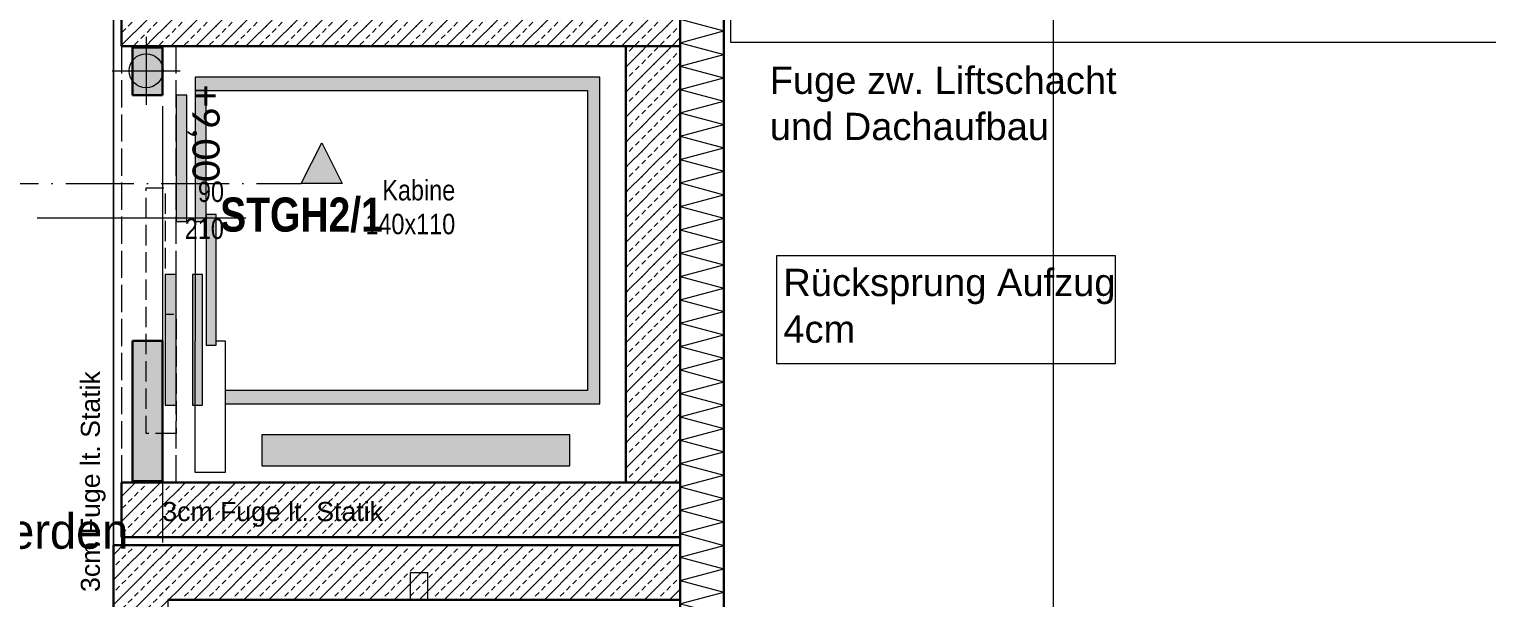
# Model space of a CAD drawing. Header units: metres. Extents: x -19025 to 34897, y -14024 to 26069.
# Drawn here: x 22962 to 28312, y 9095 to 11180 of the extents above; entities that cross this region are included whole.
import ezdxf
from ezdxf.enums import TextEntityAlignment as Align

# ---------------------------------------------------------------- set-up
doc = ezdxf.new("R2010")
doc.units = ezdxf.units.M
doc.header["$MEASUREMENT"] = 0
doc.set_wipeout_variables(frame=1)
for name, pattern in [('Schnittlinie', [0.35, 0.25, -0.05, 0, -0.05]), ('Strichlinie eng', [0.1, 0.075, -0.025]), ('Untersicht', [0.125, 0.1, -0.025]), ('Wipeout_Contour', [1, 0, -1])]:
    doc.linetypes.add(name, pattern=pattern)
for name, color, linetype in [('11__100 Achsraster', 7, 'Continuous'), ('120 Wand Innen tragend', 7, 'Continuous'), ('130 Wand Innen', 7, 'Continuous'), ('210 Decke', 7, 'Continuous'), ('211 Draufsicht Untersicht 2D', 7, 'Continuous'), ('220 Bodenaufbau', 7, 'Continuous'), ('430 Aufzug', 7, 'Continuous'), ('851 Marker Schnitt PP', 7, 'Continuous'), ('870 Deckendurchbruchsymbol', 7, 'Continuous'), ('910 Kote allgemein', 7, 'Continuous'), ('916 Kote PP Rohbau', 7, 'Continuous'), ('938 Beschriftung Statik', 7, 'Continuous'), ('Neubau_120 Wand Innen tragend', 7, 'Continuous'), ('Neubau_137 Wand WDVS', 7, 'Continuous')]:
    doc.layers.add(name, color=color, linetype=linetype)
doc.styles.add('ERSTELLTER_STIL_1', font='ARIALN.TTF')
doc.styles.add('ERSTELLTER_STIL_2', font='ARIALNB.TTF')
doc.styles.add('ERSTELLTER_STIL_3', font='arial.ttf')
doc.styles.add('ERSTELLTER_STIL_4', font='arialbd.ttf')
doc.styles.add('ERSTELLTER_STIL_5', font='calibril.ttf')
doc.linetypes.add('Grenze Bezirk', pattern='A,0,[2,22HAUS116_412 STG1 _ 2.DG_IndexB_2026-08-161.Shx,S=0.001587,R=0,X=0,Y=0],-0.25,0', length=0.25)
pattern_1 = [(45, (0, 0), (-0.04596194, 0.04596194), [0.0195, -0.013]), (45, (-0.02298, 0.02298), (-0.04596194, 0.04596194), [0.065, 0])]
pattern_2 = [(315, (0, 0), (0.03535534, 0.03535534), [0.05, 0]), (45, (0, 0), (-0.03535534, 0.03535534), [0.05, 0])]

# ---------------------------------------------------------------- blocks, each defined once
blk = doc.blocks.new('Decke_3_1', base_point=(21.75, 14.001))
at = {"layer": '210 Decke', "color": 7, "linetype": 'Strichlinie eng', "lineweight": 13, "flags": 128}
blk.add_lwpolyline([(21.75, 14.001), (21.64, 14.001), (21.64, 14.438), (21.6405, 14.438), (21.6405, 14.901), (21.71, 14.901), (21.71, 14.438), (21.75, 14.438)], close=True, dxfattribs=at)
blk = doc.blocks.new('Wand_5_1', base_point=(21.75, 15.241))
at = {"layer": '430 Aufzug', "linetype": 'Continuous', "lineweight": 0, "true_color": 0xf3f3f3}
blk.add_hatch(color=7, dxfattribs=at).paths.add_polyline_path([(21.75, 15.241), (21.75, 14.778), (21.79, 14.778), (21.79, 15.241)])
at = {"layer": '430 Aufzug', "color": 7, "linetype": 'Continuous', "lineweight": 18, "flags": 128}
for points in [[(21.75, 15.241), (21.75, 14.778)], [(21.79, 15.241), (21.75, 15.241)], [(21.79, 14.778), (21.79, 15.241)], [(21.75, 14.778), (21.79, 14.778)]]:
    blk.add_lwpolyline(points, dxfattribs=at)
blk = doc.blocks.new('Wand_6_1', base_point=(21.71, 14.584))
at = {"layer": '430 Aufzug', "linetype": 'Continuous', "lineweight": 0, "true_color": 0xf3f3f3}
blk.add_hatch(color=7, dxfattribs=at).paths.add_polyline_path([(21.71, 14.584), (21.71, 14.104), (21.75, 14.104), (21.75, 14.584)])
at = {"layer": '430 Aufzug', "color": 7, "linetype": 'Continuous', "lineweight": 18, "flags": 128}
for points in [[(21.71, 14.584), (21.71, 14.104)], [(21.75, 14.584), (21.71, 14.584)], [(21.75, 14.104), (21.75, 14.584)], [(21.71, 14.104), (21.75, 14.104)]]:
    blk.add_lwpolyline(points, dxfattribs=at)
blk = doc.blocks.new('Decke_7_1', base_point=(20.1114, 15.8525))
at = {"layer": '220 Bodenaufbau', "color": 7, "linetype": 'Continuous', "lineweight": 13, "flags": 128}
blk.add_lwpolyline([(20.1114, 15.8525), (20.11, 14.4306), (19.5493, 14.4312), (19.5512, 13.026), (21.52, 13.026), (21.52, 15.8525)], close=True, dxfattribs=at)
blk = doc.blocks.new('Einfache Türöffnung')
at = {"layer": '430 Aufzug', "color": 7, "linetype": 'Continuous', "lineweight": 30}
for p, q in [((-0.45, 0), (-0.45, 0.11)), ((0.45, 0), (0.45, 0.11))]:
    blk.add_line(p, q, dxfattribs=at)
blk = doc.blocks.new('T Marker AUT 27')
at = {"layer": '430 Aufzug', "color": 7, "linetype": 'Continuous', "lineweight": 13}
blk.add_line((0, 0.35), (0, -0.4162), dxfattribs=at)
at = {"layer": '430 Aufzug', "color": 7, "lineweight": 13, "style": 'ERSTELLTER_STIL_1'}
for tag, height, p in [('DUMMY_270', 0.075, (-0.1225, -0.1689)), ('DUMMY_268', 0.075, (0.0132, -0.2172)), ('DUMMY_271', 0.05, (-0.0725, -0.3368)), ('DUMMY_269', 0.05, (0.0632, -0.3368))]:
    blk.add_attdef(tag, text='', height=height, rotation=270, dxfattribs=at).set_placement(p, align=Align.BOTTOM_LEFT)
blk = doc.blocks.new('Wand_21_1', base_point=(21.7, 13.8259))
at = {"layer": '430 Aufzug', "linetype": 'Continuous', "lineweight": 0, "true_color": 0xf3f3f3}
for points in [[(21.7, 15.4166), (21.59, 15.4166), (21.59, 15.241), (21.7, 15.241)], [(21.7, 14.341), (21.59, 14.341), (21.59, 13.8259), (21.7, 13.8259)]]:
    blk.add_hatch(color=7, dxfattribs=at).paths.add_polyline_path(points)
at = {"layer": '430 Aufzug', "color": 7, "linetype": 'Continuous', "lineweight": 30}
for p, q in [((21.7, 15.241), (21.59, 15.241)), ((21.7, 14.341), (21.59, 14.341))]:
    blk.add_line(p, q, dxfattribs=at)
at = {"layer": '430 Aufzug', "color": 7, "linetype": 'Continuous', "lineweight": 30, "flags": 128}
for points in [[(21.7, 15.4166), (21.59, 15.4166)], [(21.59, 15.4166), (21.59, 15.241)], [(21.7, 15.241), (21.7, 15.4166)], [(21.59, 14.341), (21.59, 13.8259)], [(21.7, 13.8259), (21.7, 14.341)], [(21.59, 13.8259), (21.7, 13.8259)]]:
    blk.add_lwpolyline(points, dxfattribs=at)
at = {"layer": '430 Aufzug', "color": 7, "linetype": 'Continuous', "lineweight": 13, "rotation": 90}
blk.add_blockref('Einfache Türöffnung', (21.7, 14.791), dxfattribs=at)
at = {"layer": '430 Aufzug', "color": 7, "linetype": 'Continuous', "lineweight": 13}
ref = blk.add_blockref('T Marker AUT 27', (21.59, 14.791), dxfattribs=dict(at, rotation=90))
ref.add_attrib('DUMMY_268', '90', dxfattribs={"color": 7, "lineweight": 13, "height": 0.075, "rotation": 360, "style": 'ERSTELLTER_STIL_1'}).set_placement((21.8302, 14.8272), align=Align.BOTTOM_LEFT)
ref.add_attrib('DUMMY_270', '210', dxfattribs={"color": 7, "lineweight": 13, "height": 0.075, "rotation": 360, "style": 'ERSTELLTER_STIL_1'}).set_placement((21.7819, 14.6915), align=Align.BOTTOM_LEFT)
blk = doc.blocks.new('Wand_22_1', base_point=(23.6, 13.821))
at = {"layer": '120 Wand Innen tragend', "linetype": 'Continuous', "lineweight": 0, "true_color": 0x000000}
h = blk.add_hatch(dxfattribs=at)
h.set_pattern_fill('BETON__BEWEHRT_SN46_0001', color=18, style=0, pattern_type=2)
h.set_pattern_definition(pattern_1)
h.paths.add_polyline_path([(23.6, 13.821), (23.6, 15.421), (23.4, 15.421), (23.4, 13.821)])
at = {"layer": '120 Wand Innen tragend', "color": 7, "linetype": 'Continuous', "lineweight": 30, "flags": 128}
for points in [[(23.6, 15.421), (23.4, 15.421)], [(23.4, 15.421), (23.4, 13.821)], [(23.6, 13.821), (23.6, 15.421)], [(23.4, 13.821), (23.6, 13.821)]]:
    blk.add_lwpolyline(points, dxfattribs=at)
blk = doc.blocks.new('Wand_112_1', base_point=(21.52, 13.591))
at = {"layer": 'Neubau_120 Wand Innen tragend', "linetype": 'Continuous', "lineweight": 0, "true_color": 0x000000}
h = blk.add_hatch(dxfattribs=at)
h.set_pattern_fill('BETON__BEWEHRT_SN46_0001', color=18, style=0, pattern_type=2)
h.set_pattern_definition(pattern_1)
h.paths.add_polyline_path([(21.72, 13.591), (21.72, 13.591), (21.52, 13.591), (21.52, 13.591)])
at = {"layer": 'Neubau_120 Wand Innen tragend', "linetype": 'Continuous', "lineweight": 13, "true_color": 0xa7a7a7}
h = blk.add_hatch(dxfattribs=at)
h.set_pattern_fill('GIPSKARTONWAND_0001', color=253, style=0, pattern_type=2)
h.set_pattern_definition(pattern_2)
h.paths.add_polyline_path([(21.785, 13.591), (21.785, 13.591), (21.72, 13.591), (21.72, 13.591)])
at = {"layer": 'Neubau_120 Wand Innen tragend', "linetype": 'Continuous', "lineweight": 0, "true_color": 0x000000}
h = blk.add_hatch(dxfattribs=at)
h.set_pattern_fill('BETON__BEWEHRT_SN46_0001', color=18, style=0, pattern_type=2)
h.set_pattern_definition(pattern_1)
h.paths.add_polyline_path([(21.72, 13.226), (21.72, 13.391), (21.52, 13.391), (21.52, 13.226)])
at = {"layer": 'Neubau_120 Wand Innen tragend', "linetype": 'Continuous', "lineweight": 13, "true_color": 0xa7a7a7}
h = blk.add_hatch(dxfattribs=at)
h.set_pattern_fill('GIPSKARTONWAND_0001', color=253, style=0, pattern_type=2)
h.set_pattern_definition(pattern_2)
h.paths.add_polyline_path([(21.785, 13.3906), (21.785, 13.391), (21.72, 13.391), (21.72, 13.3907)])
h = blk.add_hatch(dxfattribs=at)
h.set_pattern_fill('GIPSKARTONWAND_0001', color=253, style=0, pattern_type=2)
h.set_pattern_definition(pattern_2)
h.paths.add_polyline_path([(21.785, 13.026), (21.785, 13.3256), (21.72, 13.3257), (21.72, 13.026)])
at = {"layer": '120 Wand Innen tragend', "color": 7, "linetype": 'Continuous', "lineweight": 30}
for p, q in [((21.785, 13.591), (21.72, 13.591)), ((21.72, 13.391), (21.785, 13.391))]:
    blk.add_line(p, q, dxfattribs=at)
at = {"layer": 'Neubau_120 Wand Innen tragend', "color": 7, "linetype": 'Continuous', "lineweight": 13}
for p, q in [((21.72, 13.591), (21.72, 13.591)), ((21.72, 13.3907), (21.72, 13.391)), ((21.72, 13.3907), (21.72, 13.3257)), ((21.72, 13.226), (21.72, 13.3257)), ((21.72, 13.026), (21.72, 13.226))]:
    blk.add_line(p, q, dxfattribs=at)
at = {"layer": 'Neubau_120 Wand Innen tragend', "color": 7, "linetype": 'Continuous', "lineweight": 30, "flags": 128}
for points in [[(21.52, 13.591), (21.52, 13.226)], [(21.52, 13.591), (21.72, 13.591)]]:
    blk.add_lwpolyline(points, dxfattribs=at)
at = {"layer": 'Neubau_120 Wand Innen tragend', "color": 7, "linetype": 'Continuous', "lineweight": 13, "flags": 128}
for points in [[(21.72, 13.591), (21.785, 13.591)], [(21.785, 13.591), (21.785, 13.591)], [(21.785, 13.3906), (21.785, 13.391)], [(21.785, 13.026), (21.785, 13.3256)]]:
    blk.add_lwpolyline(points, dxfattribs=at)
blk = doc.blocks.new('Wand_120_1', base_point=(22.6095, 13.491))
at = {"color": 254, "linetype": 'Wipeout_Contour', "lineweight": 0, "ltscale": 105.338994}
blk.add_wipeout([(22.6745, 13.3894), (22.6745, 13.491), (22.6095, 13.491), (22.6095, 13.3895)], dxfattribs=at).dxf.layer = '130 Wand Innen'
at = {"layer": '130 Wand Innen', "color": 7, "linetype": 'Continuous', "lineweight": 13, "flags": 128}
for points in [[(22.6095, 13.491), (22.6095, 13.391)], [(22.6095, 13.491), (22.6745, 13.491)], [(22.6745, 13.391), (22.6745, 13.491)]]:
    blk.add_lwpolyline(points, dxfattribs=at)
blk = doc.blocks.new('Wand_124_1', base_point=(21.52, 13.491))
at = {"layer": '120 Wand Innen tragend', "linetype": 'Continuous', "lineweight": 0, "true_color": 0x000000}
h = blk.add_hatch(dxfattribs=at)
h.set_pattern_fill('BETON__BEWEHRT_SN46_0001', color=18, style=0, pattern_type=2)
h.set_pattern_definition(pattern_1)
h.paths.add_polyline_path([(21.72, 13.391), (21.72, 13.591), (21.52, 13.591), (21.52, 13.391)])
h = blk.add_hatch(dxfattribs=at)
h.set_pattern_fill('BETON__BEWEHRT_SN46_0001', color=18, style=0, pattern_type=2)
h.set_pattern_definition(pattern_1)
h.paths.add_polyline_path([(21.785, 13.391), (21.785, 13.591), (21.72, 13.591), (21.72, 13.391)])
h = blk.add_hatch(dxfattribs=at)
h.set_pattern_fill('BETON__BEWEHRT_SN46_0001', color=18, style=0, pattern_type=2)
h.set_pattern_definition(pattern_1)
h.paths.add_polyline_path([(21.785, 13.391), (23.6, 13.391), (23.6, 13.591), (21.785, 13.591)])
at = {"layer": '120 Wand Innen tragend', "color": 7, "linetype": 'Continuous', "lineweight": 30}
for p, q in [((21.785, 13.591), (21.72, 13.591)), ((21.72, 13.391), (21.785, 13.391))]:
    blk.add_line(p, q, dxfattribs=at)
at = {"layer": '120 Wand Innen tragend', "color": 7, "linetype": 'Continuous', "lineweight": 30, "flags": 128}
for points in [[(23.6, 13.591), (21.785, 13.591)], [(23.6, 13.591), (23.6, 13.391)], [(21.785, 13.391), (23.6, 13.391)]]:
    blk.add_lwpolyline(points, dxfattribs=at)
at = {"layer": 'Neubau_120 Wand Innen tragend', "color": 7, "linetype": 'Continuous', "lineweight": 30}
blk.add_line((21.52, 13.591), (21.52, 13.391), dxfattribs=at)
blk = doc.blocks.new('Höhenbemaßung_3_1', base_point=(21.64, 15.3309))
at = {"layer": '916 Kote PP Rohbau', "color": 7, "linetype": 'Continuous', "lineweight": 13}
for p, q in [((21.64, 15.4559), (21.64, 15.2059)), ((21.515, 15.3309), (21.765, 15.3309))]:
    blk.add_line(p, q, dxfattribs=at)
blk.add_circle((21.64, 15.3309), 0.0625, dxfattribs=at)
at = {"layer": '916 Kote PP Rohbau', "color": 7, "lineweight": 13, "insert": (21.79, 15.2773), "char_height": 0.1, "attachment_point": 7, "rotation": 269.9929, "style": 'ERSTELLTER_STIL_5'}
blk.add_mtext('\\A1;{\\pql;\\fCalibri Light|b0|i0|c0|p0;\\W1.000000;+9,00}', dxfattribs=at)
blk = doc.blocks.new('Wand_166_1', base_point=(21.55, 15.421))
at = {"layer": 'Neubau_120 Wand Innen tragend', "linetype": 'Continuous', "lineweight": 0, "true_color": 0x000000}
h = blk.add_hatch(dxfattribs=at)
h.set_pattern_fill('BETON__BEWEHRT_SN46_0001', color=18, style=0, pattern_type=2)
h.set_pattern_definition(pattern_1)
h.paths.add_polyline_path([(21.55, 15.421), (23.6, 15.421), (23.6, 15.621), (21.55, 15.621)])
at = {"layer": 'Neubau_120 Wand Innen tragend', "color": 7, "linetype": 'Continuous', "lineweight": 30, "flags": 128}
for points in [[(23.6, 15.621), (21.55, 15.621)], [(21.55, 15.621), (21.55, 15.421)], [(23.6, 15.421), (23.6, 15.621)], [(21.55, 15.421), (23.6, 15.421)]]:
    blk.add_lwpolyline(points, dxfattribs=at)
blk = doc.blocks.new('Wand_167_1', base_point=(23.6, 13.821))
at = {"layer": 'Neubau_120 Wand Innen tragend', "linetype": 'Continuous', "lineweight": 0, "true_color": 0x000000}
h = blk.add_hatch(dxfattribs=at)
h.set_pattern_fill('BETON__BEWEHRT_SN46_0001', color=18, style=0, pattern_type=2)
h.set_pattern_definition(pattern_1)
h.paths.add_polyline_path([(21.75, 13.821), (21.55, 13.821), (21.55, 13.621)])
h = blk.add_hatch(dxfattribs=at)
h.set_pattern_fill('BETON__BEWEHRT_SN46_0001', color=18, style=0, pattern_type=2)
h.set_pattern_definition(pattern_1)
h.paths.add_polyline_path([(23.6, 13.821), (21.75, 13.821), (21.55, 13.621), (23.6, 13.621)])
at = {"layer": 'Neubau_120 Wand Innen tragend', "color": 7, "linetype": 'Continuous', "lineweight": 30}
blk.add_line((21.55, 13.821), (21.75, 13.821), dxfattribs=at)
at = {"layer": 'Neubau_120 Wand Innen tragend', "color": 7, "linetype": 'Continuous', "lineweight": 30, "flags": 128}
for points in [[(21.55, 13.621), (21.55, 13.821)], [(23.6, 13.821), (21.75, 13.821)], [(23.6, 13.621), (23.6, 13.821)], [(21.55, 13.621), (23.6, 13.621)]]:
    blk.add_lwpolyline(points, dxfattribs=at)
blk = doc.blocks.new('Wand_168_1', base_point=(21.75, 15.421))
at = {"layer": '120 Wand Innen tragend', "color": 8, "linetype": 'Untersicht', "lineweight": 13, "flags": 128}
for points in [[(21.55, 15.421), (21.55, 13.821)], [(21.75, 15.421), (21.55, 15.421)], [(21.75, 13.821), (21.75, 15.421)]]:
    blk.add_lwpolyline(points, dxfattribs=at)
at = {"layer": 'Neubau_120 Wand Innen tragend', "color": 7, "linetype": 'Continuous', "lineweight": 30}
blk.add_line((21.55, 13.821), (21.75, 13.821), dxfattribs=at)
blk = doc.blocks.new('*X863')
at = {"layer": 'Neubau_137 Wand WDVS', "color": 7, "linetype": 'Continuous', "lineweight": 5}
for p, q in [((23.6, 13.376), (23.6118, 13.3792)), ((23.6, 13.376), (23.6205, 13.3705)), ((23.6, 13.2903), (23.6795, 13.3116)), ((23.6, 13.2903), (23.7376, 13.2534)), ((23.6988, 13.231), (23.7471, 13.2439))]:
    blk.add_line(p, q, dxfattribs=at)
blk = doc.blocks.new('*X864')
at = {"layer": 'Neubau_137 Wand WDVS', "color": 7, "linetype": 'Continuous', "lineweight": 5}
for p, q in [((23.6, 15.5196), (23.7172, 15.551)), ((23.6, 15.5196), (23.76, 15.4768)), ((23.6, 15.4339), (23.76, 15.4768)), ((23.6, 15.4339), (23.76, 15.391)), ((23.6, 15.3481), (23.76, 15.391)), ((23.6, 15.3481), (23.76, 15.3053)), ((23.6, 15.2624), (23.76, 15.3053)), ((23.6, 15.2624), (23.76, 15.2195)), ((23.6, 15.1766), (23.76, 15.2195)), ((23.6, 15.1766), (23.76, 15.1338)), ((23.6, 15.0909), (23.76, 15.1338)), ((23.6, 15.0909), (23.76, 15.048)), ((23.6, 15.0052), (23.76, 15.048)), ((23.6, 15.0052), (23.76, 14.9623)), ((23.6, 14.9194), (23.76, 14.9623)), ((23.6, 14.9194), (23.76, 14.8765)), ((23.6, 14.8337), (23.76, 14.8765)), ((23.6, 14.8337), (23.76, 14.7908)), ((23.6, 14.7479), (23.76, 14.7908)), ((23.6, 14.7479), (23.76, 14.7051)), ((23.6, 14.6622), (23.76, 14.7051)), ((23.6, 14.6622), (23.76, 14.6193)), ((23.6, 14.5764), (23.76, 14.6193)), ((23.6, 14.5764), (23.76, 14.5336)), ((23.6, 14.4907), (23.76, 14.5336)), ((23.6, 14.4907), (23.76, 14.4478)), ((23.6, 14.405), (23.76, 14.4478)), ((23.6, 14.405), (23.76, 14.3621)), ((23.6, 14.3192), (23.76, 14.3621)), ((23.6, 14.3192), (23.76, 14.2763)), ((23.6, 14.2335), (23.76, 14.2763)), ((23.6, 14.2335), (23.76, 14.1906)), ((23.6, 14.1477), (23.76, 14.1906)), ((23.6, 14.1477), (23.76, 14.1049)), ((23.6, 14.062), (23.76, 14.1049)), ((23.6, 14.062), (23.76, 14.0191)), ((23.6, 13.9762), (23.76, 14.0191)), ((23.6, 13.9762), (23.76, 13.9334)), ((23.6, 13.8905), (23.76, 13.9334)), ((23.6, 13.8905), (23.76, 13.8476)), ((23.6, 13.8047), (23.76, 13.8476)), ((23.6, 13.8047), (23.76, 13.7619)), ((23.6, 13.719), (23.76, 13.7619)), ((23.6, 13.719), (23.76, 13.6761)), ((23.6, 13.6333), (23.76, 13.6761)), ((23.6, 13.6333), (23.76, 13.5904)), ((23.6, 13.5475), (23.76, 13.5904)), ((23.6, 13.5475), (23.76, 13.5046)), ((23.6, 13.4618), (23.76, 13.5046)), ((23.6, 13.4618), (23.76, 13.4189)), ((23.6118, 13.3792), (23.76, 13.4189)), ((23.6205, 13.3705), (23.76, 13.3332)), ((23.6795, 13.3116), (23.76, 13.3332)), ((23.7376, 13.2534), (23.76, 13.2474)), ((23.7471, 13.2439), (23.76, 13.2474))]:
    blk.add_line(p, q, dxfattribs=at)
blk = doc.blocks.new('Wand_206_1', base_point=(23.6, 15.551))
at = {"layer": 'Neubau_137 Wand WDVS', "color": 7, "linetype": 'Continuous', "lineweight": 30}
blk.add_line((23.6, 13.231), (23.6, 13.391), dxfattribs=at)
at = {"layer": 'Neubau_137 Wand WDVS', "color": 7, "linetype": 'Continuous', "lineweight": 30, "flags": 128}
for points in [[(23.6, 15.551), (23.6, 13.391)], [(23.6, 15.551), (23.76, 15.551)], [(23.76, 13.231), (23.76, 15.551)], [(23.76, 13.231), (23.6, 13.231)]]:
    blk.add_lwpolyline(points, dxfattribs=at)
at = {"layer": 'Neubau_137 Wand WDVS', "color": 7, "lineweight": 30}
for name in ['*X864', '*X863']:
    blk.add_blockref(name, (0, 0), dxfattribs=at)
blk = doc.blocks.new('Standard-Rastermarker_27')
at = {"layer": '11__100 Achsraster', "color": 8, "linetype": 'Grenze Bezirk', "lineweight": 5}
blk.add_line((1, 0), (34.397, 0), dxfattribs=at)
at = {"layer": '11__100 Achsraster', "color": 8, "lineweight": 5, "style": 'ERSTELLTER_STIL_4'}
for tag, p in [('AC_MarkerText_1_0', (-0.25, -0.1914)), ('AC_MarkerText_1_1', (35.647, -0.1914))]:
    blk.add_attdef(tag, text='', height=0.2, rotation=180, dxfattribs=at).set_placement(p, align=Align.TOP_CENTER)
blk = doc.blocks.new('Schnittebene_23_1', base_point=(13.2924, 14.9172))
at = {"layer": '851 Marker Schnitt PP', "linetype": 'Continuous', "lineweight": 0, "true_color": 0x000000}
blk.add_hatch(color=18, dxfattribs=at).paths.add_polyline_path([(22.3596, 14.9172), (22.2846, 15.0672), (22.2096, 14.9172)])
at = {"layer": '851 Marker Schnitt PP', "color": 251, "linetype": 'Schnittlinie', "lineweight": 5, "true_color": 0x5f5f5f}
blk.add_line((13.2924, 14.9172), (22.2096, 14.9172), dxfattribs=at)
at = {"layer": '851 Marker Schnitt PP', "color": 7, "linetype": 'Continuous', "lineweight": 13, "flags": 128}
blk.add_lwpolyline([(22.3596, 14.9172), (22.2096, 14.9172), (22.2846, 15.0672)], close=True, dxfattribs=at)
at = {"layer": '851 Marker Schnitt PP', "color": 7, "lineweight": 13, "insert": (21.9116, 14.7374), "char_height": 0.125, "attachment_point": 7, "style": 'ERSTELLTER_STIL_2'}
blk.add_mtext('\\A1;{\\pql;\\pt0;\\fArial Narrow|b1|i0|c0|p0;\\W1.000000;STGH2/1}', dxfattribs=at)

msp = doc.modelspace()

# ---------------------------------------------------------------- hatches: boundary and pattern name
at = {"layer": '430 Aufzug', "linetype": 'Continuous', "lineweight": 13}
for points in [[(25056.34, 11003.96), (23571.34, 11003.96), (23571.34, 10954.96), (25011.34, 10954.96), (25011.34, 9854.96), (23681.34, 9854.96), (23681.34, 9805.96), (25056.34, 9805.96)], [(23611.34, 10954.96), (23571.34, 10954.96), (23571.34, 10474.96), (23611.34, 10474.96)], [(23611.34, 10500.96), (23611.34, 10474.96), (23611.34, 10020.96), (23648.006, 10020.96), (23648.006, 10500.96)], [(23561.341, 10280.952), (23561.341, 10254.952), (23561.341, 9800.952), (23598.008, 9800.952), (23598.008, 10280.952)], [(23816.34, 9692.46), (23816.34, 9579.46), (24946.34, 9579.46), (24946.34, 9692.46)]]:
    msp.add_hatch(color=254, dxfattribs=at).paths.add_polyline_path(points)

# ---------------------------------------------------------------- linework, layer by layer
at = {"layer": '211 Draufsicht Untersicht 2D', "color": 253, "linetype": 'Continuous', "lineweight": 9, "true_color": 0x9f9f9f, "flags": 128}
msp.add_lwpolyline([(29465.985, 20123.276), (21856.684, 20123.276), (21856.685, 19368.631), (21856.685, 18093.988), (25536.696, 18093.989), (25536.686, 11133.313), (29465.985, 11133.309)], close=True, dxfattribs=at)
at = {"layer": '430 Aufzug', "color": 7, "linetype": 'Continuous', "lineweight": 13}
for p, q in [((23451.34, 10897.952), (23451.34, 9297.952)), ((23451.34, 10897.952), (23451.34, 9297.952)), ((23451.341, 10897.952), (23451.341, 9297.952)), ((23451.341, 10897.952), (23451.341, 9297.952)), ((23571.34, 10474.96), (23571.34, 10037.96))]:
    msp.add_line(p, q, dxfattribs=at)
at = {"layer": '430 Aufzug', "color": 7, "linetype": 'Continuous', "lineweight": 18}
for p, q in [((23571.34, 9553.96), (23571.34, 10037.96)), ((23648.006, 10037.96), (23681.34, 10037.96)), ((23681.34, 10037.96), (23681.34, 9553.96)), ((23681.34, 9553.96), (23571.34, 9553.96))]:
    msp.add_line(p, q, dxfattribs=at)
at = {"layer": '430 Aufzug', "color": 7, "linetype": 'Continuous', "lineweight": 18, "flags": 128}
for points in [[(25056.34, 11003.96), (23571.34, 11003.96), (23571.34, 10954.96), (25011.34, 10954.96), (25011.34, 9854.96), (23681.34, 9854.96), (23681.34, 9805.96), (25056.34, 9805.96)], [(23611.34, 10954.96), (23571.34, 10954.96), (23571.34, 10474.96), (23611.34, 10474.96)], [(23611.34, 10500.96), (23611.34, 10474.96), (23611.34, 10020.96), (23648.006, 10020.96), (23648.006, 10500.96)], [(23561.341, 10280.952), (23561.341, 10254.952), (23561.341, 9800.952), (23598.008, 9800.952), (23598.008, 10280.952)], [(23816.34, 9692.46), (23816.34, 9579.46), (24946.34, 9579.46), (24946.34, 9692.46)]]:
    msp.add_lwpolyline(points, close=True, dxfattribs=at)
at = {"layer": '870 Deckendurchbruchsymbol', "color": 12, "linetype": 'Continuous', "lineweight": 13, "true_color": 0xd40000}
msp.add_lwpolyline([(25351.34, 11347.952), (23271.34, 11348.031), (23271.34, 9287.958), (25351.34, 9287.965)], dxfattribs=at)
at = {"layer": '910 Kote allgemein', "color": 12, "linetype": 'Continuous', "lineweight": 13, "true_color": 0xcc0000, "flags": 128}
msp.add_lwpolyline([(25705.005, 9953.76), (26949.396, 9953.76), (26949.396, 10349.475), (25705.005, 10349.475), (25705.005, 9953.76)], close=True, dxfattribs=at)

# ---------------------------------------------------------------- block references
at = {"layer": '11__100 Achsraster', "color": 7, "linetype": 'Continuous', "lineweight": 18, "xscale": 1000, "yscale": 1000, "zscale": 1000, "rotation": 90}
msp.add_blockref('Standard-Rastermarker_27', (26721.335, -9841.291), dxfattribs=at)
at = {"layer": '120 Wand Innen tragend', "color": 7, "lineweight": 30, "xscale": 1000, "yscale": 1000, "zscale": 1000}
for name, p in [('Wand_168_1', (23501.325, 11117.946)), ('Wand_22_1', (25351.34, 9517.961))]:
    msp.add_blockref(name, p, dxfattribs=at)
at = {"layer": '130 Wand Innen', "color": 7, "lineweight": 30, "xscale": 1000, "yscale": 1000, "zscale": 1000}
msp.add_blockref('Wand_120_1', (24360.791, 9187.926), dxfattribs=at)
at = {"layer": '210 Decke', "color": 7, "linetype": 'Strichlinie eng', "lineweight": 13, "xscale": 1000, "yscale": 1000, "zscale": 1000}
msp.add_blockref('Decke_3_1', (23501.34, 9697.96), dxfattribs=at)
at = {"layer": '220 Bodenaufbau', "color": 7, "linetype": 'Continuous', "lineweight": 13, "xscale": 1000, "yscale": 1000, "zscale": 1000}
msp.add_blockref('Decke_7_1', (21862.682, 11549.448), dxfattribs=at)
at = {"layer": '430 Aufzug', "color": 7, "lineweight": 30, "xscale": 1000, "yscale": 1000, "zscale": 1000}
msp.add_blockref('Wand_21_1', (23451.34, 9522.88), dxfattribs=at)
at = {"layer": '430 Aufzug', "color": 7, "lineweight": 18, "xscale": 1000, "yscale": 1000, "zscale": 1000}
for name, p in [('Wand_5_1', (23501.34, 10937.96)), ('Wand_6_1', (23461.34, 10280.96))]:
    msp.add_blockref(name, p, dxfattribs=at)
at = {"layer": '851 Marker Schnitt PP', "color": 251, "lineweight": 5, "true_color": 0x5f5f5f, "xscale": 1000, "yscale": 1000, "zscale": 1000}
msp.add_blockref('Schnittebene_23_1', (15043.763, 10614.136), dxfattribs=at)
at = {"layer": '916 Kote PP Rohbau', "color": 7, "lineweight": 13, "xscale": 1000, "yscale": 1000, "zscale": 1000}
msp.add_blockref('Höhenbemaßung_3_1', (23391.34, 11027.849), dxfattribs=at)
at = {"layer": 'Neubau_120 Wand Innen tragend', "color": 7, "lineweight": 30, "xscale": 1000, "yscale": 1000, "zscale": 1000}
for name, p in [('Wand_166_1', (23301.34, 11117.944)), ('Wand_167_1', (25351.34, 9517.961)), ('Wand_112_1', (23271.34, 9287.958))]:
    msp.add_blockref(name, p, dxfattribs=at)
at = {"layer": 'Neubau_137 Wand WDVS', "color": 7, "lineweight": 30, "xscale": 1000, "yscale": 1000, "zscale": 1000}
msp.add_blockref('Wand_206_1', (25351.339, 11247.953), dxfattribs=at)

# ---------------------------------------------------------------- texts
at = {"color": 1, "lineweight": 30}
msp.add_text('Decke platziert werden', height=128.83232, dxfattribs=at).set_placement((21573.531, 9274.985))
at = {"layer": '430 Aufzug', "color": 7, "linetype": 'Continuous', "lineweight": 13, "insert": (24525.765, 10627.421), "char_height": 75, "attachment_point": 3, "line_spacing_factor": 0.992273, "style": 'ERSTELLTER_STIL_1'}
msp.add_mtext('\\A1;{\\pqr;\\fArial Narrow|b0|i0|c0|p0;\\W1.000000;Kabine\\P\\pqr;\\fArial Narrow|b0|i0|c0|p0;\\W1.000000;140x110}', dxfattribs=at)
at = {"layer": '910 Kote allgemein', "color": 253, "linetype": 'Continuous', "lineweight": 9, "true_color": 0x9f9f9f, "insert": (25680.005, 11043.047), "char_height": 100, "attachment_point": 1, "line_spacing_factor": 1.016451, "style": 'ERSTELLTER_STIL_3'}
msp.add_mtext('\\A1;{\\pql;\\fArial|b0|i0|c0|p0;\\W1.000000;Fuge zw. Liftschacht \\P\\pql;\\fArial|b0|i0|c0|p0;\\W1.000000;und Dachaufbau}', dxfattribs=at)
at = {"layer": '910 Kote allgemein', "color": 7, "linetype": 'Continuous', "lineweight": 13, "insert": (25730.005, 10301.618), "char_height": 100, "attachment_point": 1, "line_spacing_factor": 1.026714, "style": 'ERSTELLTER_STIL_3'}
msp.add_mtext('\\A1;{\\pql;\\fArial|b0|i0|c0|p0;\\W1.000000;Rücksprung Aufzug\\P\\pql;\\fArial|b0|i0|c0|p0;\\W1.000000;4cm}', dxfattribs=at)
at = {"layer": '938 Beschriftung Statik', "color": 139, "linetype": 'Continuous', "lineweight": 13, "true_color": 0x2c655e, "insert": (23242.784, 9116.396), "char_height": 70, "attachment_point": 7, "rotation": 90, "style": 'ERSTELLTER_STIL_3'}
msp.add_mtext('\\A1;{\\pql;\\fArial|b0|i0|c0|p0;\\W1.000000;3cm Fuge\\fArial|b0|i0|c0|p0;\\W1.000000; lt. Statik}', dxfattribs=at)
at = {"layer": '938 Beschriftung Statik', "color": 139, "linetype": 'Continuous', "lineweight": 13, "true_color": 0x2c655e, "insert": (23450.86, 9355.256), "char_height": 70, "attachment_point": 7, "style": 'ERSTELLTER_STIL_3'}
msp.add_mtext('\\A1;{\\pql;\\fArial|b0|i0|c0|p0;\\W1.000000;3cm Fuge\\fArial|b0|i0|c0|p0;\\W1.000000; lt. Statik}', dxfattribs=at)

# ---------------------------------------------------------------- next in the draw order: block references
at = {"layer": '120 Wand Innen tragend', "color": 7, "lineweight": 30, "xscale": 1000, "yscale": 1000, "zscale": 1000}
msp.add_blockref('Wand_124_1', (23271.34, 9187.893), dxfattribs=at)

doc.saveas('drawing.dxf')
